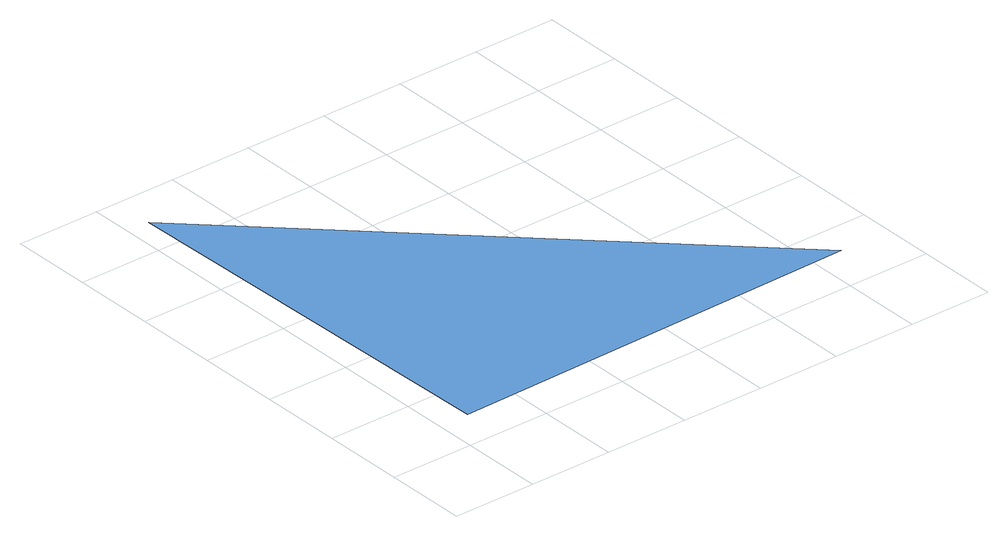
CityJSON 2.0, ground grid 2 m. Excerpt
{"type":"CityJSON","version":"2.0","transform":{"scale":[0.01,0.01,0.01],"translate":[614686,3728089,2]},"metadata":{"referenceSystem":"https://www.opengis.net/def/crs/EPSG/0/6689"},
"CityObjects":{
"waterbody1":{"type":"WaterBody","attributes":{"name":"福岡県津波浸水想定図","class":"1140","function":"2","WaterBodyTsunamiRiskAttribute.description":"1","WaterBodyTsunamiRiskAttribute.rank":"4"},"geometry":[{"type":"MultiSurface","lod":"1","boundaries":[[[0,1,2]]]}]}
},
"vertices":[
[1075,119,0],[56,1099,0],[75,99,0]
]}
